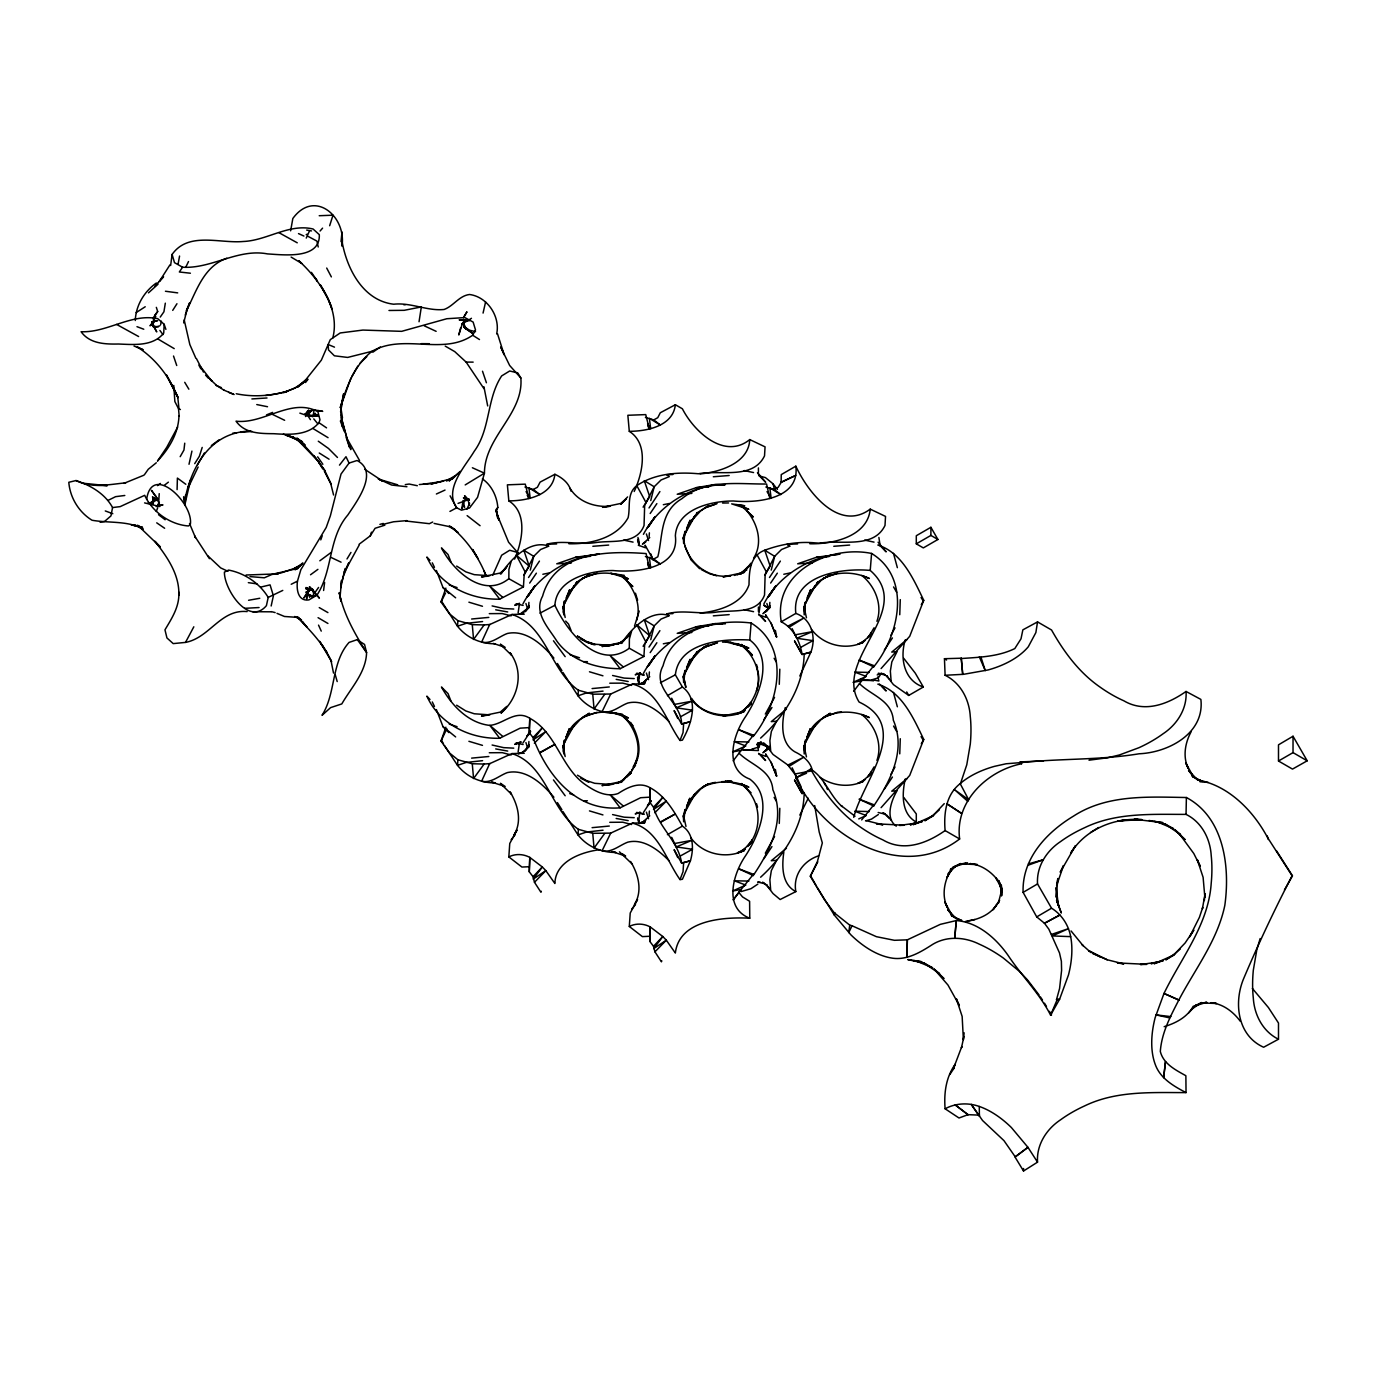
<?xml version="1.0" encoding="UTF-8"?>
<svg xmlns="http://www.w3.org/2000/svg" width="1376" height="1376" viewBox="0 0 1376 1376"><rect width="100%" height="100%" fill="white"/><g stroke="black" fill="none" stroke-linecap="round" stroke-linejoin="round"><path stroke-width="1.5" d="M814.695 805.579L819.184 831.981L822.332 842.92L817.413 861.531L810.309 876.271L824.482 899.749L834.217 912.787L834.217 914.92L850.781 934.734A86.258 49.811 60 0 0 890.926 957.92C905.7 960.792 919.151 953.018 931.088 945.398C945.45 935.732 964.18 936.609 979.282 944.16A146.664 84.676 60 0 1 1003.379 958.074L1019.427 971.387L1027.459 979.867M290.646 230.824L292.83 218.509C314.485 188.65 346.683 216.651 341.953 246.115L341.867 240.336C346.408 268.062 362.731 300.57 393.691 304.216C410.908 302.29 427.368 311.268 444.104 309.48C453.461 306.126 459.102 295.737 469.526 294.498C487.362 296.769 500.451 316.532 496.667 333.921M297.474 581.136C296.356 589.066 297.784 601.604 308.895 599.919L316.927 595.189C332.992 570.73 328.124 537.827 347.853 514.968C357.003 501.122 379.088 472.054 357.089 460.496L349.057 463.076L341.024 474.049L330.378 515.776L326.215 527.455L300.862 569.698L297.474 581.136L291.213 584.267M765.882 487.018L774.241 489.46L778.231 487.242L781.138 482.426L781.241 474.6L795.827 466.172C807.832 492.212 839.102 532.22 870.234 509.137L885.525 516.413L885.009 525.46C873.296 549.506 840.426 539.272 818.858 543.314C800.608 540.837 781.878 543.881 764.746 550.228C749.748 555.766 749.232 571.539 749.008 584.783C742.404 604.081 718.65 611.288 700.109 613.008M1179.094 1000.042L1163.993 993.455C1181.348 957.558 1208.489 924.672 1211.207 883.323A146.664 84.676 -60 0 0 1211.207 855.494C1210.209 838.638 1201.609 821.988 1186.043 814.386C1151.953 814.454 1116.246 812.339 1084.666 827.681A146.647 84.676 0 0 0 1060.569 841.579C1046.482 850.884 1036.352 866.656 1037.538 883.942L1051.556 908.212C1061.67 914.404 1068.567 925.033 1070.666 936.643A86.224 49.777 -60 0 1 1068.464 974.999L1059.589 999.251L1056.493 999.716L1059.572 988.536L1061.601 970.321L1061.378 961.256L1059.486 952.897L1048.839 929.161L1044.418 923.193L1036.713 916.898L1023.108 892.37C1021.852 858.779 1046.328 832.48 1073.555 816.088C1107.112 794.262 1148.22 796.928 1186.387 797.512C1224.158 817.602 1230.178 866.897 1224.829 905.305C1217.674 940.272 1194.936 969.254 1178.802 1000.077L1163.993 993.455L1155.135 1017.707A86.258 49.811 -60 0 0 1155.118 1064.078C1160.02 1078.302 1173.487 1086.077 1186.043 1092.596L1185.871 1075.722C1175.586 1069.96 1163.425 1063.923 1160.312 1051.488C1161.636 1032.808 1170.408 1016.314 1178.802 1000.077M1278.493 761.014L1278.493 744.829L1293.027 736.246L1307.2 760.808L1292.494 769.098L1278.493 761.014L1293.027 752.62L1307.2 760.808M1196.707 779.126L1202.779 781.344L1197.395 779.934C1228.321 785.128 1253.244 810.808 1267.399 837.279L1292.116 875.738C1274.778 909.192 1258.679 943.196 1243.973 977.854C1233.464 1001.986 1237.162 1035.474 1263.632 1047.239L1278.493 1039.224L1278.493 1023.039L1268.397 1007.524L1252.349 988.432M1186.043 814.386L1186.387 797.512M1293.027 752.62L1293.027 736.246M177.091 489.615L177.401 478.091L185.812 484.283M185.519 495.102L185.227 505.078L183.61 496.856L185.399 505.646M1186.043 1092.596C1151.953 1092.664 1116.246 1090.549 1084.666 1105.891A146.647 84.676 0 0 0 1060.569 1119.806C1046.482 1129.094 1036.352 1144.884 1037.538 1162.152L1023.52 1171.01L1023.589 1168.516M341.988 231.959L341.024 241.626M853.756 817.361C862.563 781.241 912.254 726.924 859.088 702.035C832.704 659.156 915.952 610.342 870.234 570.438C841.888 567.703 791.183 575.03 795.827 613.404C811.651 618.856 816.45 637.449 810.894 652.104L804.203 653.978C803.36 687.106 784.406 716.346 760.618 738.104M649.696 797.168L640.614 797.719L620.163 807.815C575.323 811.651 546.771 774.344 533.045 737.605L529.278 732.686L529.794 718.289C515.587 709.036 503.41 724.361 489.632 725.393C467.96 722.882 451.534 705.2 441.455 687.002L448.06 693.624L450.984 701.21M541.353 891.287L540.957 892.267L534.473 882.274L533.045 876.718L529.278 871.799L529.794 857.403C523.31 853.911 515.45 853.533 508.828 856.904L509.756 843.488L517.015 830.089L513.988 835.06C522.33 821.266 517.961 804.822 510.118 791.922L511.442 794.21L500.451 783.529M649.747 802.242L650.263 787.846C665.468 795.999 674.24 811.582 682.393 826.116C693.865 833.598 693.831 848.992 690.425 860.774L681.619 863.113C678.523 841.562 658.932 827.372 653.514 807.162L649.747 802.242L650.263 787.846C639.479 781.293 627.473 787.416 618.134 793.505C606.764 797.633 595.223 791.355 586.021 785.111C560.995 768.255 556.85 732.875 529.794 718.289L529.278 732.686M661.822 960.844L661.426 961.807L654.942 951.831L653.514 946.275L649.747 941.356L650.263 926.942C643.779 923.451 635.918 923.09 629.296 926.461L630.225 913.028L637.484 899.646M779.28 684.302L779.814 669.183M779.28 823.416L779.814 808.28M899.749 614.745L900.282 599.626M899.749 753.859L900.282 738.723M307.88 415.139L308.018 411.493M1021.147 762.579L1021.594 763.749C987.142 770.663 954.652 801.709 959.64 838.964L945.106 830.571C943.695 813.749 945.862 794.726 960.173 783.632A86.224 49.777 0 0 1 994.504 766.346L1006.097 763.766L1021.147 762.579C1060.552 758.365 1100.026 760.24 1139.156 753.773C1168.499 752.552 1204.808 733.339 1200.87 699.404L1186.043 691.457C1187.247 708.743 1177.116 724.516 1163.03 733.804A146.647 84.676 0 0 1 1138.932 747.718L1119.376 754.977L1108.007 757.694M164.14 324.272L163.744 333.078C152.994 346.632 133.833 344.602 118.422 344.017C105.058 344.292 89.698 343.759 81.098 331.736C107.5 332.786 131.253 313.126 157.758 318.682L164.14 324.272L165.894 329.38M956.268 920.338L954.772 938.157L956.251 920.578C977.717 922.075 995.949 938.14 1008.075 955.374C1021.646 975.842 1039.344 993.128 1050.593 1015.144L1059.589 999.251L1056.493 999.716M1180.35 948.872L1174.33 954.29L1185.132 942.973L1193.818 930.124L1189.638 936.815L1199.39 917.379L1202.727 907.438L1202.418 908.676L1205.084 893.712L1204.327 900.609M528.539 608.072L528.917 602.396M528.539 747.185L528.917 741.509M649.128 536.623L649.386 532.839M649.128 675.736L649.386 671.952M649.128 814.85L649.386 811.066M683.631 723.57L683.046 732.565L680.002 740.477L682.393 740.185C691.199 724.842 699.748 699.696 682.393 687.002L675.358 674.825C679.159 641.663 723.484 638.636 749.765 639.995C774.344 658.399 759.38 695.448 745.568 716.604C733.064 734.612 723.122 769.012 749.765 779.091C774.344 797.495 759.38 834.561 745.568 855.717C733.064 873.726 723.122 908.126 749.765 918.205L749.61 901.263L742.524 896.911L738.792 892.388L753.412 874.293L738.602 868.738L753.222 875.532C769.958 850.678 785.902 819.958 772.865 789.755C771.3 769.648 750.78 765.022 739.032 753.171L753.412 735.18L738.602 729.624L753.222 736.418C778.954 704.822 791.355 647.597 751.107 623.001C717.429 618.804 672.64 628.385 663.077 665.692C650.676 688.826 681.567 702.052 681.619 724L690.425 721.66L681.619 724L674.102 710.601L677.766 718.478M683.631 862.666L683.046 871.679L680.002 879.591L682.393 879.298L690.425 860.774L681.619 863.113L674.102 849.697L677.766 857.575M769.476 608.072L769.855 602.396M1001.625 895.828L1002.106 888.518L998.254 903.413L999.578 900.196L993.076 909.76L997.015 904.324C990.152 915.04 977.631 919.856 965.505 921.421M445.876 588.102L441.025 601.966L449.642 613.988L457.916 620.679L457.52 626.235C466.653 637.828 480.688 643.968 495.36 643.779M445.876 727.199L441.025 741.079L449.642 753.102L457.916 759.776L457.52 765.348C466.653 776.941 480.688 783.082 495.36 782.875L491.507 782.084L505.164 786.487L500.52 783.34M570.954 491.112C569.096 483.062 562.062 477.61 554.889 474.29C552.584 495.67 526.526 500.83 508.828 500.881L507.383 484.834L525.271 484.146L528.9 498.576L527.197 495.136M553.892 658.106C542.763 644.88 526.028 629.434 507.366 633.476C498.903 636.572 491.404 644.26 481.6 642.145L489.65 624.584L511.958 614.47C546.272 625.512 550.28 670.645 578.384 690.236L577.989 695.792C587.122 707.384 601.157 713.525 615.829 713.318L611.976 712.527L625.633 716.93L622.537 714.832M553.892 797.22C542.763 783.993 526.028 768.548 507.366 772.59C498.903 775.668 491.404 783.357 481.6 781.258L489.65 763.697L511.958 753.584C546.272 764.626 550.28 809.742 578.384 829.332L577.989 834.905C587.122 846.498 601.157 852.621 615.829 852.432L611.976 851.624L625.633 856.044L622.537 853.946M568.907 543.761C590.786 544.294 616.74 538.102 628.11 517.72C630.586 506.85 626.493 493.537 636.796 485.642C654.477 473.619 677.594 471.848 698.372 473.757C719.958 469.715 752.81 479.949 764.523 455.903L765.056 446.856L749.765 439.58C724.378 460.134 693.968 431.479 682.393 408.792L675.358 404.733C673.053 426.113 647.012 431.273 629.296 431.324L627.852 415.277L645.74 414.606L649.369 429.02L647.666 425.597M1186.043 691.457C1168 704.116 1144.798 713.198 1123.848 700.797A146.664 84.676 60 0 1 1099.751 686.882C1079.025 672.451 1063.803 651.777 1051.556 630.002L1037.538 621.9L1035.87 632.582L1028.302 646.754A86.258 49.811 0 0 1 988.157 669.94L963.596 674.309L945.106 675.272L944.452 658.708L961.256 658.21L962.718 674.378L961.256 658.21M647.666 564.693L649.369 568.116L646.101 553.565C608.14 550.813 554.941 551.363 542.591 596.135C533.424 612.905 548.456 627.662 556.747 640.941C570.782 660.772 596.771 668.719 620.163 668.702L643.899 656.472L629.296 648.234C598.164 671.333 566.895 631.326 554.889 605.285C556.609 578.402 590.717 570.49 613.06 570.541C636.452 572.812 679.589 568.666 675.358 535.728C677.078 508.845 711.186 500.95 733.528 500.984C756.92 503.255 800.058 499.11 795.827 466.172M749.765 639.995L751.107 623.001M870.234 570.438L871.576 553.444C828.782 544.672 772.882 572.519 781.241 621.814C793.436 627.886 800.006 641.56 802.088 654.443L804.203 653.978M563.42 612.905L564.452 600.934L563.575 605.251L574.342 585.608L570.937 590.579L580.087 580.5L589.392 574.119M563.42 752.001L564.452 740.047L563.575 744.347L574.342 724.705L570.937 729.693L580.087 719.614L589.392 713.232L582.444 717.36L597.098 712.304M683.889 543.348L684.921 531.394L684.044 535.694L694.811 516.052L691.423 521.022L700.556 510.943L708.313 505.628M683.889 682.444L684.921 670.49L684.044 674.79L694.811 655.148L691.423 660.136L700.556 650.057M683.889 821.558L684.921 809.604L684.044 813.904L694.811 794.262L691.423 799.232L700.556 789.153L708.313 783.856L702.912 786.917C717.343 780.244 734.509 780.14 748.854 787.141L741.303 784.096C760.532 798.458 763.714 827.526 748.028 845.827M804.203 614.883L805.218 602.929M804.203 753.996L805.39 740.047M307.14 593.228L306.642 598.956L306.779 592.454M783.821 852.174C781.826 865.917 781.568 884.235 795.827 891.614L780.14 899.526L773.037 893.574L766.174 884.562L767.137 885.559L762.545 882.222L764.746 883.719L757.694 882.05L760.429 882.291M462.525 503.633L462.009 508.656L464.486 499.952M135.295 320.522C135.794 305.575 144.188 291.557 156.296 283.043L157.999 284.23L148.488 292.847M964.146 1032.808L963.389 1039.723L962.151 1016.434L956.32 998.701L959.364 1005.546L947.978 985.044L934.235 969.186L939.636 973.744L923.709 962.839L932.722 967.861L916.055 960.912L923.881 963.131L907.782 959.571L921.937 961.79L913.647 960.482M178.966 415.879C178.484 433.027 169.248 448.421 157.827 460.702M184.745 443.192L183.954 450.038L180.187 456.677M357.296 639.548L366.584 652.534L364.537 644.432L357.089 639.685L349.057 642.42C330.997 662.596 336.14 693.005 322.036 715.331L330.601 707.625L341.798 703.927C351.19 687.622 366.068 672.365 366.584 652.534C354.905 633.958 343.742 614.522 339.322 592.781L340.99 601.381L340.078 596.651L341.558 580.466L340.732 587.844L343.123 576.871L348.833 562.784L344.275 572.261L359.342 544.776M749.765 439.58C748.682 463.127 719.768 472.157 700.109 473.912M870.234 509.137C867.654 536.485 832.927 544.328 809.845 543.761M323.601 590.493L324.616 582.478M170.641 265.516L172.103 254.44C188.34 231.357 219.782 243.69 243.277 241.488C266.996 240.576 288.96 223.273 313.074 229.001L319.318 234.677C320.316 259.496 284.092 254.904 267.529 253.906C237.876 248.265 211.801 268.922 182.595 267.236L174.494 262.644L172.103 254.44M313.246 415.69L314.038 409.79M834.217 912.787L849.732 925.136L848.751 932.584L852.054 925.773L876.392 936.678L894.417 940.307L907.369 939.825L940.341 924.345L956.251 920.578M159.22 493.657L158.429 505.714M146.63 499.402C151.962 462.267 194.102 503.754 190.301 524.617L188.426 525.959C170.28 524.686 152.254 511.941 144.704 495.308L120.176 506.626L112.557 507.555C105.144 493.778 90.472 485.281 75.99 480.551L68.8 482.288C70.038 497.716 78.862 512.147 92.054 520.248C106.795 522.846 121.982 521.16 136.62 525.993L131.219 524.858L142.554 527.352L133.971 524.892L143.19 529.175L137.566 525.202M753.222 736.418L753.412 735.18M753.222 875.532L753.412 874.293M873.691 666.861L873.88 665.623L859.088 660.067L873.691 666.861C899.422 635.282 911.824 578.04 871.576 553.444M873.691 805.975L873.88 804.736L859.088 799.181L873.691 805.975C890.427 781.121 906.371 750.402 893.334 720.198C891.768 700.109 871.249 695.482 859.501 683.614L873.88 665.623M332.768 338.032C337.688 319.318 330.498 300.381 320.281 284.832L328.124 299.039L332.012 309.118M419.044 321.743L421.331 306.934L404.2 310.322L388.978 310.477M165.326 303.167L163.933 311.784L160.235 317.082M158.756 505.783L159.341 502.24L157.449 506.007M340.577 411.992L343.673 393.674L341.489 403.89C347.354 384.403 355.558 364.21 372.002 351.31C403.615 333.164 442.952 355.851 472.673 335.245L475.511 329.965L473.138 322.07L464.847 317.581L446.804 318.733L401.654 331.341L362.903 330.068L340.216 332.958L330.292 339.631L321.348 360.168L306.143 379.277L298.093 386.897L304.509 381.376L295.29 387.826L283.559 392.624L287.756 391.197C271.089 395.944 253.27 397.32 236.242 393.742M636.641 620.404C641.044 606.352 635.402 591.594 626.51 580.569L632.84 586.52L620.817 575.426L628.368 578.918C612.114 570.352 590.734 570.937 576.217 582.753L576.819 582.082L566.121 597.992L569.681 589.702L563.696 605.922L563.764 614.298L562.956 606.386L565.175 617.463M979.282 1106.459L979.385 1116.28L971.25 1104.36L982.567 1120.528L1003.964 1140.635L1015.299 1156.924L1027.958 1147.343L1011.394 1127.546A86.224 49.777 60 0 0 979.282 1106.459C968.171 1102.468 955.529 1103.122 945.106 1108.781C943.867 1093.215 945.88 1077.219 955.271 1064.164L953.19 1069.238L961.79 1046.551L961.48 1047.79L963.905 1036.472M307.742 410.736L307.072 414.451L308.671 410.96M187.256 308.757L183.679 322.93M178.089 264.106L179.568 256.039M112.557 507.555L110.957 515.897L104.542 521.47L100.087 522.244M805.098 602.378L804.53 605.251L815.28 585.608L811.892 590.579L821.042 580.5L830.33 574.119M805.098 741.475L804.53 744.347L815.28 724.705L811.892 729.693L821.042 719.614L830.33 713.232L823.381 717.36L837.571 712.235L841.424 712.046M153.046 504.218L153.82 500.503M185.313 502.601L190.524 480.069L187.704 488.686M756.456 690.855C762.287 674.36 754.564 655.578 741.303 644.983L748.854 648.027L731.671 642.988L739.153 644.088M876.925 621.298C882.756 604.804 875.033 586.021 861.772 575.426M876.925 760.412C882.756 743.917 875.033 725.135 861.772 714.54L869.322 717.584C847.444 706.507 816.106 711.994 807.058 737.089L810.292 728.609L804.633 745.035L804.702 753.394L803.894 745.5L806.456 756.903M268.2 597.408L266.411 605.646C248.798 626.63 224.133 589.41 224.408 572.124L228.588 570.077C244.704 573.121 259.703 583.338 268.2 597.408L282.785 590.407M271.158 605.99L273.394 595.791L270.074 584.869L260.718 587.105M189.011 464.28L191.935 451.087M639.221 611.064L634.508 626.132M634.456 765.503C642.798 751.709 638.43 735.266 630.586 722.366M483.062 313.092L485.59 301.98M160.579 324.77L161.405 321.21M342.228 580.741L345.084 568.563M492.78 575.151L501.655 555.216L509.688 550.262L517.72 552.481M185.175 498.353C192.21 464.297 211.887 431.789 250.535 431.084M638.584 678.007L639.84 672.812L638.584 682.496L637.57 679.056M639.857 811.909L638.584 821.61L637.57 818.17M760.326 603.256L759.053 612.939M759.053 747.564L760.326 742.369M530.293 570.111L533.716 556.317L540.596 549.506L548.835 546.152C530.242 539.289 510.41 559.138 501.191 573.895M650.762 500.572L654.185 486.76L661.065 479.966L669.304 476.595L667.033 474.703M650.762 639.668L654.185 625.874L661.065 619.062L669.304 615.691C650.71 608.846 630.879 628.694 621.66 643.435M771.231 570.111L774.654 556.317L781.534 549.506L789.772 546.152L787.502 544.26M152.34 321.76L151.498 325.132L153.871 320.608M460.633 327.832L458.793 334.987L462.25 323.928L471.469 318.303M785.249 707.608C781.654 722.194 779.917 742.902 794.829 751.812C802.793 755.63 810.602 761.599 812.39 770.766L794.743 774.017L787.932 765.056L773.037 754.461L766.174 745.465L767.137 746.463L762.545 743.109L764.746 744.605L759.724 743.229L761.117 743.453M905.253 639.874C899.801 657.625 903.705 680.484 923.33 687.002L908.745 695.43L893.437 684.629L886.643 675.908L887.64 676.923L883.014 673.569L885.336 675.083L878.163 673.397L881.018 673.621L877.183 674.945M905.253 778.988C901.951 793.522 901.039 813.887 916.296 822.057L910.671 825.032M834.871 912.615L834.217 914.92L817.189 887.4M1260.158 938.535L1256.821 949.732L1253.312 970.286A146.664 84.676 -60 0 0 1253.312 998.116C1254.327 1014.972 1262.927 1031.622 1278.493 1039.224M359.17 544.208L370.316 535.814L371.451 532.151M329.655 225.733L332.992 215.189L319.215 215.722M202.203 447.424L199.365 456.282L194.721 463.626M877.819 545.034C901.985 552.567 913.475 579.055 923.743 600.332L909.708 636.314L881.087 668.564M877.819 684.147C901.985 691.681 913.475 718.169 923.743 739.428L909.708 775.428L881.087 807.66M307.347 413.454L308.516 410.031M340.285 407.399L341.54 403.787L340.766 415.38L348.283 443.038M320.78 539.874L322.19 535.849M318.94 422.69L319.972 419.766L317.89 411.699C291.471 397.234 263.882 424.41 236.036 421.194C244.876 433.595 260.15 433.56 273.755 433.698C289.115 434.661 308.155 435.882 318.94 422.69L326.542 427.867M187.807 488.549L198.127 466.997M185.244 315.001L189.63 302.875L186.431 310.374M340.302 407.571L350.966 377.936M511.15 561.477L508.914 569.458L508.828 578.694L523.43 586.916L499.694 599.145C470.059 600.005 439.305 585.024 426.887 557.039L430 560.376M631.618 631.034L629.382 639.014L629.296 648.234M630.225 773.931L636.503 762.132M750.694 843.488L752.087 839.687M482.374 478.882C491.524 485.143 496.994 496.495 497.802 507.4L496.65 510.462L497.871 518.735L496.168 510.857L499.127 520.214L496.168 510.857M446.839 728.678L441.025 741.079M808.245 798.235L799.8 815.125M960.31 784.131L966.778 764.781L970.269 744.21A146.664 84.676 -60 0 0 970.269 716.397C969.272 699.541 960.672 682.874 945.106 675.272M156.296 511.39L157.758 507.658M523.723 574.962L529.261 566.19L523.809 550.228L533.716 556.317L524.17 575.03L523.43 586.916M643.091 646.273L649.73 635.746L644.278 619.785L654.185 625.874L644.656 644.587L643.899 656.472M1191.117 731.757C1185.063 742.971 1182.62 756.731 1188.296 768.599L1185.665 762.717L1193.611 777.285L1188.554 770.354L1197.034 779.349L1192.115 776.184L1202.349 781.413M1057.078 999.905L1050.593 1015.144M151.996 504.545L154.026 499.729L152.856 502.36M634.508 765.228L637.449 758.245M643.091 507.159L649.73 496.65L644.278 480.688L654.185 486.76L644.656 505.474L644.054 525.46C636.796 544.999 612.509 540.132 596.118 542.522C579.554 545.188 562.887 539.856 546.564 544.26M764.678 574.962L770.199 566.19L764.746 550.228L774.654 556.317L765.125 575.03L764.54 595.017C757.264 614.539 732.978 609.688 716.586 612.079C700.023 614.728 683.356 609.396 667.033 613.816M950.352 870.836C944.056 881.982 941.666 895.81 947.359 907.696L944.727 901.83L952.674 916.399L947.617 909.467L956.079 918.463L951.177 915.298L961.256 920.458M514.59 559.086C522.33 541.559 528.109 513.042 508.828 500.881M634.198 491.49C642.506 473.602 649.162 444.052 629.296 431.324M154.508 319.146L155.798 316.222M466.946 509.137L469.612 503.186M306.246 238.065L309.445 231.116M308.482 590.132L303.924 597.958L310.374 589.341L305.868 592.368L312.197 589.1M633.132 766.896C642.661 751.864 637.329 732.531 626.51 719.682L632.84 725.634L620.817 714.54L628.368 718.014C606.764 706.077 575.116 712.132 566.121 737.089L569.354 728.609L563.696 745.035L563.764 753.394L562.956 745.5L565.175 756.559M753.601 558.243C763.13 543.193 757.798 523.86 746.979 511.012L753.308 516.98L741.303 505.869L748.836 509.361L731.671 503.874L744.76 505.8L736.59 504.614M185.966 266.824L188.512 261.543M441.025 601.966L445.514 593.073M578.384 690.236L592.746 694.192L610.703 694.02L602.069 711.702C611.873 713.817 619.389 706.112 627.834 703.033C643.607 699.163 658.571 710.979 669.011 721.557M578.384 829.332L592.746 833.306L610.703 833.116L602.069 850.815C611.873 852.914 619.389 845.225 627.834 842.146C643.607 838.276 658.571 850.076 669.011 860.671M308.551 410.53L305.541 416.55L308.688 410.736L304.371 414.64L299.848 413.127M817.774 861.892L810.309 876.271M949.492 872.522L946.912 877.63L953.241 867.276L948.116 873.726L956.2 865.676M177.659 427.076L166.754 447.303L157.466 461.098M186.414 310.787C196.579 290.955 203.545 266.583 226.816 258.224M139.096 526.595L160.184 546.84L154.938 541.267C167.15 556.884 179.637 574.566 178.828 595.326L178.794 592.093C179.706 606.352 171.897 618.202 164.965 629.83L166.943 637.948L173.204 643.607L185.502 642.403L193.827 626.802M921.284 604.666L923.743 600.332M921.284 743.78L923.743 739.428M765.314 714.11L774.533 697.408M765.314 853.206L774.533 836.522M890.908 635.282L895.002 627.852M890.908 774.378L895.002 766.965M799.8 676.029L810.894 652.104L802.088 654.443L794.571 641.044L802.088 654.443M1276.429 850.678L1292.494 875.841L1284.462 889.911M522.949 603.875C537.603 575.873 567.703 557.074 599.024 554.064M522.949 742.971L530.551 731.31M643.418 534.318C659.001 504.923 691.939 484.369 725.393 484.696M643.418 673.414C659.001 644.037 691.939 623.466 725.393 623.81M643.418 812.528L651.02 800.866M763.886 603.875C778.541 575.873 808.658 557.074 839.979 554.064M351.946 376.25L357.777 366.136M197.508 464.83L204.37 452.996M463.488 317.753L466.946 311.819L463.901 316.841M169.936 264.88L159.324 281.461L163.572 276.731L154.731 286.432M691.165 659.775L697.305 651.639L686.59 667.549L690.15 659.242L684.164 675.478L684.216 681.756L683.425 675.943L685.988 687.346M868.497 637.174L874.07 627.783M868.497 776.27L874.07 766.896M341.024 420.11L342.469 417.736L340.835 407.502M346.993 558.966L350.966 552.43M637.466 899.68L634.456 904.6C642.798 890.822 638.43 874.379 630.586 861.462M637.466 677.714L640.356 672.984M757.935 747.254L751.657 749.266L753.429 750.092L742.73 749.886L758.417 750.574L757.935 747.254L760.825 742.524M528.969 605.492L525.15 611.718L529.278 607.126L519.853 614.229M528.969 744.588L525.15 750.814L529.278 746.222L522.76 752.156L518.391 753.945M769.906 605.492L766.088 611.718L770.216 607.126L763.456 613.197M768.96 746.153L766.088 750.814L768.84 747.753M172.722 310.374L176.954 303.735M370.316 535.814L375.115 528.264L384.85 525.185M528.436 595.928L534.662 586.21L527.008 597.064L534.662 586.21M648.904 526.372L655.131 516.654L647.477 527.524L655.131 516.654M528.436 735.042L530.517 731.791M648.904 665.485L655.131 655.767L647.477 666.62L655.131 655.767M769.373 595.928L775.6 586.21L767.946 597.064L775.6 586.21M648.904 804.582L650.986 801.348M949.887 1074.45L954.342 1067.742M518.735 744.158L520.283 741.819M759.672 744.158L761.22 741.819M528.539 577.507L539.444 561.098M649.008 507.968L659.912 491.559M530.31 731.189L527.008 736.177L530.293 731.516M649.008 647.064L659.912 630.655M769.476 577.507L780.381 561.098M650.779 800.746L647.477 805.734L649.661 802.621M763.869 719.665L771.953 707.505M884.338 650.108L892.422 637.948M763.869 858.762L771.953 846.601M884.338 789.222L892.422 777.044M881.534 673.053L878.335 677.835L872.126 679.727L878.886 681.017L877.854 676.837M861.668 819.924L873.88 804.736M529.691 583.063L536.382 573.173M650.177 513.506L656.868 503.616M650.177 652.62L656.868 642.73M770.646 583.063L777.337 573.173M182.595 267.236L179.327 271.984L190.404 273.222M1164.165 1026.685C1175.62 1023.228 1187.333 1017.191 1193.216 1006.269M318.561 587.449L312.335 596.307L316.927 595.189M144.377 474.789L148.281 469.25L156.296 462.766M313.246 416.102L315.224 413.282L312.73 416.12M156.331 307.347L157.69 311.526L153.51 317.392L153.218 326.852L152.203 323.48M308.121 414.984L311.492 410.289M490.234 624.463L484.128 624.928L473.568 639.444L472.278 624.635L457.916 620.679M490.234 763.577L484.128 764.041L473.568 778.541L472.278 763.749L457.916 759.776M604.597 694.484L594.054 709.001L592.746 694.192M604.597 833.598L594.054 848.098L592.746 833.306M152.908 321.915L150.036 325.82L154.473 321.416M630.397 632.754L626.682 637.81L629.451 635.351M747.151 568.254L750.866 563.214M630.397 771.867L626.682 776.907L630.827 773.226M871.335 632.754L867.62 637.81L871.765 634.112M750.866 841.424L747.151 846.464L751.296 842.766M871.335 771.867L867.62 776.907L871.765 773.226M738.792 892.388L733.167 899.973L741.2 889.464L732.617 891.012L745.792 885.078L734.285 880.778L748.871 881.087M733.167 760.859L739.032 753.171M853.636 691.302L859.501 683.614M154.783 315.328L157.69 311.526M339.476 465.122L345.995 456.712L349.057 463.076M307.588 413.677L309.72 410.977M495.704 510.066L497.802 507.4M760.618 877.217C784.406 855.442 803.36 826.219 804.203 793.092L802.088 793.556L794.571 780.158L802.088 793.556L800.901 786.384L792.146 767.791M305.489 382.528L308.035 379.294M464.262 321.193L461.958 324.1L464.331 321.021M742.472 711.633L750.075 703.497M511.15 839.687L515.02 834.974M631.618 770.13L635.506 765.417M631.618 909.244L635.506 904.531M630.758 771.592L620.679 782.497L627.301 775.926M527.61 608.777L521.968 613.73M768.548 608.777L762.906 613.73M768.565 747.873L762.889 752.844M944.246 803.653L933.375 815.177L939.412 809.759M506.832 706.387L501.036 713.146C518.528 698.028 524.445 672.073 510.118 652.809L511.442 655.114L500.451 644.432M320.075 231.03L322.586 228.141M760.068 742.421L757.385 745.482L759.38 743.212M1188.623 1012.942L1196.054 1004.979M507.125 566.482L500.21 573.844L505.818 568.271L500.228 573.018L481.514 576.94L487.74 576.062M627.594 496.925L620.679 504.287L626.286 498.714L620.696 503.461L602.516 507.331L610.29 506.23C594.81 507.503 578.333 501.999 569.956 488.239M620.679 643.4L627.594 636.039M748.062 566.482L741.148 573.844L746.755 568.271L741.165 573.018L722.985 576.888L730.759 575.787C706.886 579.52 684.852 560.445 683.425 536.846L684.044 542.763L684.164 536.365L690.15 520.145L686.59 528.436L697.305 512.526L696.686 513.196L706.249 507.194L715.623 504.166M533.045 737.605L542.316 727.852L533.045 739.892L545.859 731.55L534.335 743.212M533.045 876.718L542.316 866.966L529.794 857.403L529.278 871.799M653.514 807.162L662.785 797.409L653.514 809.432L666.328 801.107L654.804 812.769M653.514 946.275L662.785 936.506L650.263 926.942L649.747 941.356M534.473 882.274L545.859 870.664L542.316 866.966L533.217 879.075L545.859 870.664L554.889 883.495C555.336 861.445 581.205 851.985 599.798 849.68M654.942 951.831L666.328 940.204L662.785 936.506L653.686 948.632L666.328 940.204L675.358 953.052C679.159 919.873 723.484 916.846 749.765 918.205M455.473 475.7L451.861 479.312L460.375 471.4L449.161 480.981L454.734 475.993L446.409 480.86L452.257 478.642M742.558 711.547L747.77 706.387M307.45 379.191C296.476 390.406 280.549 393.553 265.602 395.531M360.099 363.161L366.807 356.659M302.823 562.836L296.425 568.684L302.703 563.713L294.86 568.047L298.575 566.895M649.747 676.665L643.228 682.599L638.86 684.388L644.759 683.7L632.444 684.027L610.703 694.02M649.747 815.779L643.228 821.696L638.86 823.484L644.759 822.814L632.444 823.123L610.703 833.116M642.988 543.64L649.747 537.569M642.988 682.754L647.047 679.108M763.456 752.311L768.857 747.443M150.345 503.582L154.576 499.815L150.569 502.653M629.245 635.437L620.352 643.108L623.38 641.216M751.21 564.607L740.821 573.551L746.876 569.767L737.433 574.635L744.519 572.261M630.741 773.26L620.352 782.222L623.38 780.33M871.679 634.164L861.29 643.108L864.317 641.216M752.689 841.544L740.821 851.761L745.362 848.923M871.679 773.26L861.29 782.222L864.317 780.33M313.006 416.55L315.792 414.142L312.455 416.687M505.818 707.367L500.228 712.132L481.514 716.036L489.822 714.884L474.238 713.766L465.845 710.962L456.643 705.2M626.286 637.81L620.696 642.575L604.408 646.101L610.29 645.344L594.707 644.209L586.314 641.405L577.49 636.09M626.286 776.924L620.696 781.671L601.983 785.593L610.29 784.44L594.707 783.305L586.314 780.519L577.49 775.187M746.755 707.367L741.165 712.132L722.985 715.984L730.759 714.884C716.122 715.83 699.851 711.581 691.681 698.423M786.453 709.104L771.265 721.626L776.58 721.196L771.351 731.447L769.889 740.649L770.646 750.66M906.922 639.565L891.751 652.086L897.049 651.639L891.837 661.89L890.358 671.092L891.115 681.103M786.453 848.218L771.265 860.74L776.58 860.31L771.351 870.561L769.889 879.746L770.646 889.756M906.922 778.661L891.751 791.183L897.049 790.753C891.373 800.264 884.888 818.29 896.258 826.15M298.85 566.568L295.014 569.733L298.179 568.322M1192.029 1008.883L1201.644 1002.64M1137.969 819.408C1111.567 818.565 1084.735 830.416 1070.58 853.309L1075.533 845.655L1060.225 872.229L1063.424 865.676L1056.63 885.628L1057.817 878.542L1056.269 897.29L1056.183 887.486L1058.402 905.597L1056.665 897.702L1059.124 907.248L1056.596 900.214L1061.292 912.838M164.329 485.281L168.388 482.15M211.371 445.549L219.162 439.787M1023.52 1171.01L1014.972 1156.941L1027.958 1147.343L1037.538 1162.152M319.817 560.806L331.238 552.378M310.529 574.772L317.908 569.354M157.5 485.625L160.459 483.458M156.228 506.626L159.53 504.235M430 699.49L426.887 696.136C439.305 724.137 470.059 739.118 499.694 738.258L520.145 728.162L529.21 727.612M705.441 646.17L696.686 652.31L706.249 646.307M372.758 352.256L380.292 347.027M518.7 743.831L521.384 741.974M700.556 650.057L708.313 644.742M934.166 814.489L924.844 820.75L933.289 815.779L913.217 824.637L922.47 821.403L910.19 824.585M1175.104 953.585L1165.782 959.846L1174.227 954.875L1154.154 963.75L1163.408 960.517L1151.127 963.699L1157.216 962.202L1140.515 964.542L1146.707 964.352L1117.432 962.925L1123.452 963.905M757.884 884.08L750.969 888.69L741.045 891.596M878.352 814.523L871.438 819.15L865.487 820.887M521.951 752.844L525.374 750.574M642.42 683.287L645.843 681.034L642.437 683.287L645.224 682.599L639.806 683.752M645.843 820.13L642.42 822.401L645.224 821.713L639.806 822.865M642.437 544.191L645.808 541.972M954.72 866.639L950.317 869.512L960.723 863.526L953.121 867.069L965.47 863.285M136.155 312.593L145.22 306.762M745.362 709.827L740.821 712.665L751.21 703.721L747.151 707.367L750.866 702.31L748.028 706.731C755.974 695.482 761.805 681.533 756.886 667.807M788.981 627.318L803.79 618.082L788.001 626.08M788.981 766.415L803.79 757.178L787.932 765.056M1098.633 827.509L1090.532 832.514M524.944 487.018L533.303 489.46L537.397 487.276L540.114 482.116L554.889 474.29M645.413 417.461L653.772 419.904L657.762 417.685L660.308 412.748L675.358 404.733M645.413 556.558L653.772 559.017L657.814 556.816C663.026 536.382 659.62 511.614 681.946 498.645C706.043 478.831 737.897 484.283 766.57 484.008L769.838 498.576M959.64 838.964C902.192 882.996 822.401 836.247 795.947 777.956L810.619 769.098C825.118 777.87 829.659 795.689 842.164 806.594L841.252 805.7L855.046 816.243M465.191 484.92L484.438 473.189C484.524 436.742 523.843 414.021 520.85 377.987L517.72 372.879L509.688 370.987L501.655 375.923C486.519 398.73 490.647 428.934 474.256 451.259C464.658 467.255 443.829 488.79 456.643 507.796L461.493 510.186L469.526 508.019L477.558 497.355L484.438 473.189L472.381 467.754M1023.108 892.37L1037.538 883.942M1036.713 916.898L1051.556 908.212M667.446 695.688L682.393 687.002M930.898 527.3L916.296 535.728L916.296 543.847L923.33 547.906L937.916 539.478L930.898 527.3L930.898 535.419L937.916 539.478M781.241 621.814L795.827 613.404M916.296 543.847L930.898 535.419M304.371 414.64L313.006 409.67L322.724 411.355L318.458 410.581M667.394 834.699L682.393 826.116M540.286 752.672L554.889 744.382L540.476 752.104M660.755 822.229L675.358 813.938L660.962 821.661M760.085 742.593L756.697 744.502L760.429 743.195L757.694 742.937L764.867 744.64M800.901 647.27L812.906 640.631L796.773 638.258L792.146 628.677M680.432 716.827L692.438 710.188L676.304 707.814L671.677 698.234M680.432 855.941L692.438 849.284L676.304 846.911L671.677 837.348M508.828 578.694C483.44 599.231 453.031 570.593 441.455 547.906L448.06 554.528L450.984 562.096M945.106 830.571C927.063 843.23 903.86 852.312 882.893 839.893A146.664 84.676 60 0 1 858.813 825.978C838.087 811.548 822.865 790.89 810.619 769.098M449.918 511.425L456.643 507.796L450.107 495.842M1037.538 621.9L1022.867 629.847L1021.009 638.808L1014.8 648.578C997.892 656.851 979.11 657.229 960.809 658.571M1044.504 923.313L1059.967 914.988L1044.418 923.193M539.942 613.163L554.889 605.285M660.411 682.72L675.358 674.825M432.683 522.037L429.364 523.688L405.662 520.988M624.515 640.304L616.964 644.192L622.279 642.403M865.452 640.304L857.902 644.192L863.216 642.403M744.984 709.844L737.433 713.748L744.519 711.375M624.515 779.401L616.964 783.288L622.279 781.516M865.452 779.401L857.902 783.288L863.216 781.516M744.984 848.958L737.433 852.845L744.519 850.471M143.62 475.322L123.874 483.389M108.119 500.365L115.584 496.667L124.803 495.48M1201.523 1002.536L1194.058 1006.166L1206.408 1002.382L1200.491 1003.379L1206.614 1002.554M781.138 482.426L795.758 475.408L780.777 482.288M149.244 503.599L156.898 500.038M436.381 494.001L445.033 490.062M818.582 855.82C803.274 860.894 792.868 875.428 795.827 891.614M858.744 818.909L866.261 815.521L854.754 811.221L869.34 811.548M306.194 234.642L307.14 234.23M308.052 412.508L311.853 410.908M796.773 638.258L812.39 631.653L794.743 634.904M676.304 707.814L691.922 701.21L674.257 704.46M806.525 773.243L796.773 777.371L794.743 774.017M676.304 846.911L691.922 840.323L674.257 843.574M311.2 416.412L314.726 414.95M297.405 568.529L272.259 574.308L264.347 577.8L250.002 576.596M638.412 673.466L635.213 674.773L639.204 673.724L636.503 673.397L643.59 674.98M638.412 812.58L635.213 813.887L639.204 812.838L636.503 812.511L643.59 814.093M266.514 414.898L272.603 412.404M185.502 642.403C209.806 637.828 220.504 608.949 247.181 611.58M458.053 503.392L469.061 499.471M979.557 1115.145L968.016 1114.663L959.003 1118L945.106 1108.781M704.684 508.054L717.102 503.564M823.381 578.247L837.571 573.121M717.102 642.678L702.912 647.804L717.567 642.747M1028.491 865.091L1043.111 859.811L1028.457 863.853M724.24 485.057L715.572 484.386L696.153 487.689L677.216 494.242L691.853 493.399M598.577 554.218L575.684 557.228L556.747 563.799L571.384 562.956M582.444 578.247L597.098 573.19M839.515 554.218L816.622 557.228L797.684 563.799L812.339 562.956M722.503 624.033L715.572 623.5L696.153 626.785L677.216 633.338L691.853 632.513M1051.47 934.424L1068.464 928.645L1052.348 935.938L1070.666 936.643M156.073 326.989L159.84 325.785M734.406 575.426L744.313 572.296M615.915 644.364L621.866 642.472M730.811 641.938L722.555 642.145M862.804 642.472C845.174 650.659 823.003 644.948 811.462 629.365M744.313 711.409C726.218 720.181 703.016 715.314 690.993 698.922M615.915 783.46L621.866 781.585M862.804 781.585C848.803 787.932 832.686 785.851 820.062 777.354M744.313 850.506C726.218 859.295 703.016 854.41 690.993 838.036M300.278 566.344L281.495 572.812L272.465 574.36L278.262 573.861L246.063 575.013M443.588 481.067L431.135 483.991L452.446 478.435M715.623 782.376C701.812 783.942 692.317 794.812 686.59 806.646L689.823 798.166L684.164 814.592L684.216 820.853L683.425 815.056L685.988 826.46M372.002 351.31L347.646 357.433L334.385 355.799L328.503 349.934L328.142 344.533L334.488 347.148M379.896 524.376L383.285 523.448M315.379 415.69L318.097 415.002L310.718 416.378M382.58 524.462L393.57 521.779L406.969 520.61M156.984 320.763L151.704 322.036L157.621 320.694M465.982 499.866L469.182 499.11M160.08 505.542L162.97 504.906L156.881 505.835M519.32 614.212L522.949 613.438M519.32 753.308L522.949 752.534M967.259 921.043L974.913 919.512M663.318 504.7L669.476 503.461M542.849 574.256L549.007 573.018M783.787 574.256L789.944 573.018M663.318 643.796L669.476 642.575M423.103 484.249L440.664 481.738M916.278 823.089L899.56 825.428L903.705 825.308M963.475 863.543L959.554 864.283L967.706 863.165L961.016 863.887L977.39 864.61L969.977 863.578C981.329 864.799 991.253 871.61 998.013 880.606M861.668 680.81L853.086 682.358L866.261 676.407L854.754 672.107L869.34 672.434M741.2 750.367L732.617 751.898L745.792 745.964L734.285 741.664L748.871 741.991M248.574 600.28L259.772 598.285M615.777 644.106L601.983 646.496L610.29 645.327L599.73 644.845M1107.37 757.798L1089.001 760.188M607.814 645.912L613.937 644.983M607.814 785.025L613.937 784.096M405.284 484.61L409.154 484.042L417.324 485.711M1137.35 819.46L1141.564 819.752L1133.927 819.442L1141.788 819.614L1117.759 820.99L1128.303 819.804M232.699 433.216L236.603 432.786M482.58 621.556L466.068 623.362L457.52 626.235L441.455 601.088M603.049 691.113L586.537 692.919L577.989 695.792L562.922 672.417M482.58 760.67L466.068 762.476L457.52 765.348L444.448 745.534M603.049 830.21L586.537 832.033L577.989 834.905L562.922 811.53M696.153 487.689L708.537 486.743M575.684 557.228L588.068 556.3M816.622 557.228L829.006 556.3M696.153 626.785L708.537 625.856M1117.759 820.99L1128.561 819.907M1206.976 1002.45L1201.953 1002.984L1216.35 1003.465M156.795 499.35L152.788 499.729L158.412 499.385L152.96 498.852L158.326 500.572M471.624 619.011L488.824 617.394M592.093 688.568L609.293 686.951M471.624 758.124L488.824 756.508M592.093 827.664L609.293 826.047M125.784 482.838C108.979 484.421 92.14 488.583 75.99 480.551M419.319 484.541L431.273 483.578M240.525 432.356L252.049 431.445M713.318 476.75L729.16 475.511M592.85 546.289L608.691 545.068M833.787 546.289L849.646 545.068M713.318 615.846L729.177 614.625M704.598 487.173L708.881 486.898M584.129 556.73L590.545 556.317M825.067 556.73L829.35 556.454M704.598 626.269L708.881 625.994M251.894 398.937L267.013 397.974M403.856 304.784L405.284 304.698M244.653 608.33L259.066 607.538M429.364 343.708L421.331 343.639M721.643 781.688L731.843 781.31L727.698 780.932M666.569 474.737L672.898 474.531M548.198 544.208L556.644 543.95M797.581 543.95L787.038 544.277L789.772 546.152M666.569 613.834L672.898 613.627M511.958 614.47L524.29 614.143M511.958 753.584L524.29 753.257M722.555 503.048L728.575 502.945M904.032 825.222L876.495 823.828L882.515 824.792M309.204 589.822L313.126 589.788L312.232 589.444M489.288 613.644L502.24 613.558L511.184 615.846M609.757 683.201L622.709 683.115L631.653 685.403M489.288 752.758L502.24 752.655L511.184 754.96M1043.455 760.98L1019.926 761.908L1021.594 763.749M609.757 822.315L622.709 822.212L631.653 824.516M308.018 415.982L314.364 415.948M529.21 866.725L521.917 867.052L508.828 856.904M649.696 936.265L642.386 936.609L629.296 926.461M583.579 661.667L587.397 661.667M583.579 800.78L587.397 800.78M445.222 346.116L454.751 351.62L466.137 362.094L473.155 362.129M252.685 611.718L270.986 611.804M466.051 320.006L459.171 319.851L469.285 320.797M863.199 680.329L873.898 680.552L859.983 679.503M311.733 588.859L305.747 588.704L311.544 589.564L305.902 587.535L313.487 590.975L319.387 598.147L316.308 594.363M472.278 624.635L484.128 624.928M472.278 763.749L484.128 764.041M93.551 485.246L107.259 485.676L84.022 483.337M513.764 609.035L503.685 608.536L492.109 605.922M634.233 678.592L624.154 678.093L612.578 675.478M513.764 748.148L503.685 747.65L492.109 745.018M634.233 817.688L624.154 817.189L612.578 814.575M298.833 617.463L284.471 616.482L277.006 613.369M489.822 575.787L474.238 574.652L465.845 571.866L456.643 566.086M1199.958 781.757L1208.248 782.428M1135.114 819.339L1162.875 822.676L1148.977 820.474M406.935 486.743L391.696 485.057L379.26 479.33L382.958 481.342L364.864 469.371M1170.856 1016.589L1155.96 1014.886L1169.652 1017.879M153.097 326.198L158.412 326.834M144.583 502.894L159.822 506.557M165.447 291.248L177.693 292.882M1216.47 1003.465L1210.914 1002.691C1223.058 1003.912 1233.223 1011.721 1240.309 1021.284M307.622 414.795L318.424 416.309M248.334 582.65L256.916 583.871M611.202 573.431L624.291 575.357M611.202 712.527L622.244 714.161M878.163 812.494L885.336 814.196L883.014 812.666L889.36 818.187M640.511 673.879L639.255 673.672L644.278 675.066M640.511 812.992L639.255 812.786L644.278 814.162M306.693 230.084L311.509 230.927M610.669 573.276L625.633 577.834L622.537 575.718M725.462 641.801L744.588 646.737M495.704 609.809L507.727 611.959M616.173 679.366L628.196 681.516M608.777 712.046L619.544 714.333M725.462 780.914L744.588 785.834M495.704 748.922L507.727 751.072M616.173 818.462L628.196 820.629M434.094 523.43L448.542 526.44L455.129 529.691L450.846 526.75M882.807 824.774L866.261 820.646M1123.745 963.888L1107.198 959.76L1092.647 953.534M256.779 404.561L267.529 406.728M466.189 499.11L469.216 499.746M744.175 470.558L753.566 472.57M864.644 540.114L874.035 542.127M623.706 540.114L633.08 542.127M744.175 609.671L753.566 611.684M523.121 605.423L516.034 603.84L518.735 604.184L514.744 605.234L519.526 603.256L518.116 612.939M758.744 743.35L767.017 746.6L764.936 744.175M523.121 744.536L516.034 742.954L518.735 743.281L514.744 744.33L519.526 742.369L518.116 752.053M306.745 594.466L312.455 595.808M493.399 643.418L505.164 647.374L500.52 644.226M475.546 331.668L469.526 330.188L464.71 327.075M271.347 611.632L275.131 612.595M1154.584 821.369L1164.818 824.035L1158.953 822.366M759.38 476.01L765.452 477.61L773.002 483.767L777.44 489.409M849.732 925.136L852.054 925.773M397.733 484.834L378.297 479.037M709.208 573.637L716.604 575.77M590.596 643.727L594.294 644.794M632.444 684.027C658.33 690.718 666.001 720.749 680.002 740.477M632.444 823.123C658.33 829.831 666.001 859.862 680.002 879.591M589.461 671.78L602.946 675.805M589.461 810.894L602.946 814.919M468.906 602.189L482.477 606.266M468.906 741.303L482.477 745.362M595.498 644.656L586.778 641.973L577.37 636.211M285.761 435.126L294.24 437.774L286.982 434.971L297.44 440.131L304.388 445.274L297.526 439.838L319.318 462.405M1156.992 821.816L1173.659 828.748L1164.646 823.725L1180.574 834.63L1175.19 830.072L1184.908 839.48L1175.19 830.072M152.96 498.852L157.707 500.348L152.409 496.942L158.326 501.174M449.247 584.972L457.073 587.569M569.75 654.546L579.502 657.78M449.247 724.068L457.073 726.683M569.75 793.642L573.654 794.95M468.184 499.557L463.402 497.906L469.302 500.107M955.649 918.17L961.772 920.338M638.275 545.206L645.585 547.803L645.103 545.171L653.359 559.963M758.744 614.762L766.054 617.36L765.572 614.728L771.128 623.276L776.614 637.036L775.393 630.449M758.744 753.859L766.054 756.473L765.572 753.842L771.128 762.39L776.614 776.15L775.393 769.545M105.281 510.943L112.815 513.712M283.404 434.162L299.607 440.492M136.981 326.68L143.775 329.225M736.59 643.71L747.082 647.786M1100.628 957.163L1088.588 950.644L1107.198 959.76M223.72 390.044L233.473 394.19M863.664 576.2L869.322 578.47C852.828 570.679 831.689 570.834 817.155 582.753L817.774 582.082L807.058 597.992L810.619 589.702L804.633 605.922L804.702 614.298L803.894 606.386L806.456 617.79M228.691 392.349L234.075 394.534M134.005 346.03L143.121 349.745L137.376 347.027C155.798 358.706 169.988 377.385 177.934 397.664L166.462 374.994L177.71 396.615L178.966 408.552M292.073 436.605L302.496 441.885L296.803 438.118L305.042 445.084L300.45 441.094L315.568 457.984L324.942 470.695M216.084 385.383L221.433 387.654M173.789 385.469L174.855 401.534L178.519 408.706L180.394 409.515M291.127 257.088L301.722 263.435L298.816 260.769C312.902 273.669 324.65 289.27 331.582 307.14M148.281 502.515L150.775 503.65M298.506 233.593L303.924 236.053M299.366 440.354L295.53 438.617L302.445 443.278M745.07 646.72L741.303 644.983L748.802 651.914M424.152 325.768L436.14 331.341M227.986 571.332L220.676 567.91L207.759 555.766M330.842 557.349L341.076 562.182M138.615 336.535L116.616 324.426M272.396 414.365L284.643 420.299M701.21 569.509L707.608 572.812M580.724 639.066L588.739 643.194M580.724 778.18L588.739 782.308M294.688 616.482L301.568 620.043L297.388 617.084M308.276 236.483L316.927 241.11L318.217 246.992M307.003 593.813L311.922 596.479M279.001 232.699L297.25 242.812M157.758 338.909L174.219 348.627M319.249 607.59L327.918 612.595M307.175 593.985L310.77 596.1M318.062 617.669L327.935 623.466M795.947 777.956L797.564 778.919M328.056 437.671L313.006 428.538M944.452 658.708L946.568 660.016M319.249 453.014L329.07 459.206M472.673 335.245L479.484 339.545M224.219 390.337L216.668 385.504L209.857 379.019L211.99 381.358L200.552 366.721M156.726 522.846L164.638 528.264M480.069 525.701L467.135 515.622M764.058 605.423L767.017 607.487M318.286 441.214L328.537 448.507L337.464 457.468M308.258 594.036L312.576 597.15M764.024 605.079L767.034 607.263M764.024 744.175L768.565 748.527M968.016 1114.663L955.185 1104.894L968.033 1114.732M158.532 514.693L165.137 519.75M449.419 525.787L457.898 532.374L453.289 528.762C467.995 541.508 479.295 558.312 486.364 576.424M774.241 489.46L780.794 494.586L769.855 487.895L771.145 498.301L767.017 491.593M653.772 419.904L660.325 425.029L649.386 418.338L650.676 428.744L647.58 423.722M653.772 559.017L660.325 564.143L649.386 557.435L650.676 567.841L647.58 562.818M533.303 489.46L539.839 494.586L528.917 487.895L530.207 498.301L526.062 491.593M436.398 570.49L443.003 587.569L455.645 597.82M436.398 709.603L443.003 726.683L455.645 736.934M741.406 644.432L747.306 649.438M622.399 576.131L626.837 579.881M741.406 783.529L751.107 792.8M622.399 715.228L631.911 724.653M619.458 851.83L631.911 863.767M649.73 635.746L636.796 624.738L645.774 641.766M529.261 566.19L516.327 555.199L525.305 572.21M623.001 666.672L610.308 655.819L620.163 668.702M502.532 597.132L489.839 586.262L499.694 599.145M623.018 805.768L610.308 794.932L620.163 807.815M502.55 736.212L489.839 725.376L499.694 738.258M463.987 327.11L472.828 333.474L466.137 329.036L463.953 326.559L466.464 329.242L463.162 322.569M967.844 801.365L954.342 789.532L968.721 799.834L960.173 783.632M1090.996 952.622L1082.19 944.813L1083.101 945.69L1071.061 930.95M746.979 650.126L752.053 654.89M196.458 358.62L203.459 372.07M939.137 973.933L943.97 978.594L934.235 969.186M297.491 617.532C310.58 630.724 323.876 644.587 331.616 661.701L319.679 641.336M467.014 498.181L464.555 495.756L468.218 500.365M443.003 587.569L448.886 593.503M443.003 726.683L448.886 732.6M879.298 544.879L886.161 551.845L878.094 542.247M758.812 475.339L765.692 482.288L757.626 472.708M879.298 683.992L886.161 690.941L881.827 686.211M758.572 614.229L765.606 621.384L761.358 616.654M758.572 753.343L765.606 760.498L761.358 755.768M699.593 568.684L690.993 559.826L684.715 545.859M903.722 658.296L915.298 673.191L923.33 687.002M903.722 797.409L916.296 813.938L916.296 822.057M313.487 590.975L309.411 586.692L314.124 591.818M565.691 621.075L568.529 624.068L570.954 630.225M205.557 375.149L208.464 378.297M748.578 650.848L752.38 655.114M520.85 377.987L509.636 365.448L501.053 347.836L500.778 346.907L504.166 354.802L497.493 333.732M518.322 553.272L508.604 542.247L498.06 516.843M313.694 455.542L316.291 458.535M1180.075 834.819L1193.783 853.498L1200.302 866.45L1197.258 859.587L1203.106 877.32L1204.86 897.376M886.643 815.022L891.115 820.216M886.643 675.908L889.36 679.073M766.174 745.465L768.892 748.63M766.174 884.562L768.892 887.744M999.234 881.999L995.828 877.957L1002.072 889.171L998.684 881.225L1001.78 891.442L998.787 880.726L1001.436 886.316M763.886 742.971L768.995 749.198M313.762 418.872L317.804 423.825M1027.872 980.366L1039.138 995.089M312.49 589.943L314.657 592.695M209.427 558.673L194.601 535.952L195.478 537.638L189.527 523.499M553.444 640.803L565.175 656.662M553.444 779.917L565.175 795.758M159.908 330.429L162.987 334.609M317.804 460.668L324.667 470.386L331.358 484.438M317.65 456.849L322.861 464.297M320.384 642.472L323.979 647.924M757.471 472.69L759.655 475.907M315.018 277.66L317.426 281.186L311.423 272.379M322.139 645.224L327.144 652.585M466.137 362.094L483.888 388.565M1040.359 996.843L1042.475 1000.008M307.674 415.397L310.408 419.663M921.06 597.511L923.33 601.088M921.06 736.624L923.33 740.202M557.4 663.507L561.924 670.645M557.4 802.604L561.924 809.742M359.583 460.547L346.941 438.445L341.231 417.84M318.802 462.508L322.775 468.958M1044.504 1003.207L1046.465 1006.475M478.177 558.725L472.587 549.471L476.922 556.988M184.728 382.322L188.856 389.184M1049.406 1011.343L1051.556 1014.955M893.557 586.95L896.688 592.299M893.557 726.064L896.688 731.396M774.12 658.278L776.202 661.839M774.12 797.392L776.202 800.952M153.992 327.161L156.744 331.891L151.704 321.795M906.715 691.956L908.745 695.43M810.619 875.841L816.467 886.127M441.455 740.202L443.45 743.762M757.264 555.199L766.415 572.003M636.796 485.642L645.946 502.446M349.005 445.119L350.966 448.8M198.849 365.087L200.827 368.785M326.697 268.045L331.358 276.903M463.11 504.51L464.589 507.4L462.99 500.554M823.949 782.325L825.772 785.885M324.34 471.142L330.79 483.784L333.577 494.999M432.288 562.836L434.455 567.342M432.288 701.949L434.455 706.456M307.966 593.503L309.72 597.373M318.527 625.117L321.244 631.12M826.684 787.674L827.526 789.532M979.316 656.868L985.268 670.628L981.019 657.281M484.094 571.126L486.175 576.131M637.81 540.097L639.307 543.778M637.793 679.194L639.307 682.892M637.793 818.29L639.307 822.005M771.128 623.276L776.614 637.036M771.128 762.39L776.614 776.15M650.659 553.72L652.998 559.619M348.919 444.689L350.794 449.642M195.805 358.138L189.836 344.55L184.212 319.972M340.371 420.97L344.224 431.342M1056.596 900.214L1061.137 912.684M880.124 545.464L878.886 537.448M639.186 545.464L637.948 537.448M173.514 356.023L176.73 365.517M482.512 371.228L486.416 382.752M346.202 437.448L349.452 447.389M766.862 603.496L768.462 608.433M646.393 533.94L648.526 540.544M646.393 673.036L648.526 679.641M646.393 812.15L648.526 818.754M525.924 603.496L527.524 608.433M525.924 742.593L527.524 747.546M467.72 499.282L469.629 505.353M756.49 664.505L757.557 668.014M756.49 803.601L757.557 807.11M635.471 593.194L637.604 600.211M637.57 539.96L638.584 543.4L638.584 538.893M1267.279 835.954L1268.294 839.498M335.194 674.584L337.206 681.567M462.886 322.603L463.815 325.923L463.643 321.829M893.471 553.324L897.358 567.669M893.471 692.42L897.358 706.782M773.002 483.767L774.671 489.925M483.939 386.794L487.689 405.937M307.364 411.235L308.172 415.139M330.962 660.394L333.525 673.088M683.425 675.943L685.644 687.02M339.322 592.781L340.078 596.651M804.169 609.327L804.857 613.386M804.169 748.441L804.857 752.483M684.371 543.83L683.373 537.741L683.631 543.434M684.044 680.914L683.373 676.854L683.631 682.548M684.044 820.01L683.373 815.968L683.631 821.661M563.575 611.357L564.246 615.416M563.575 750.47L564.246 754.512M312.765 589.324L313.401 593.228M341.575 421.297L342.332 426.663M178.519 408.706L179.172 416.188M1001.47 888.535L1001.676 892.009L1000.627 885.817L1001.694 892.164L1001.298 885.112L1001.47 895.57L1001.35 889.257M758.417 467.909L758.434 472.45M758.417 607.005L758.434 611.546M907.334 939.774L906.99 957.386L907.369 939.825M1165.455 1061.756L1163.632 1077.718L1165.524 1061.687M961.48 813.25L946.774 803.704L961.377 813.388M306.831 627.078L302.307 621.539L306.831 627.078M155.54 495.893L151.394 490.303L158.326 500.159L155.54 495.893"/></g></svg>
